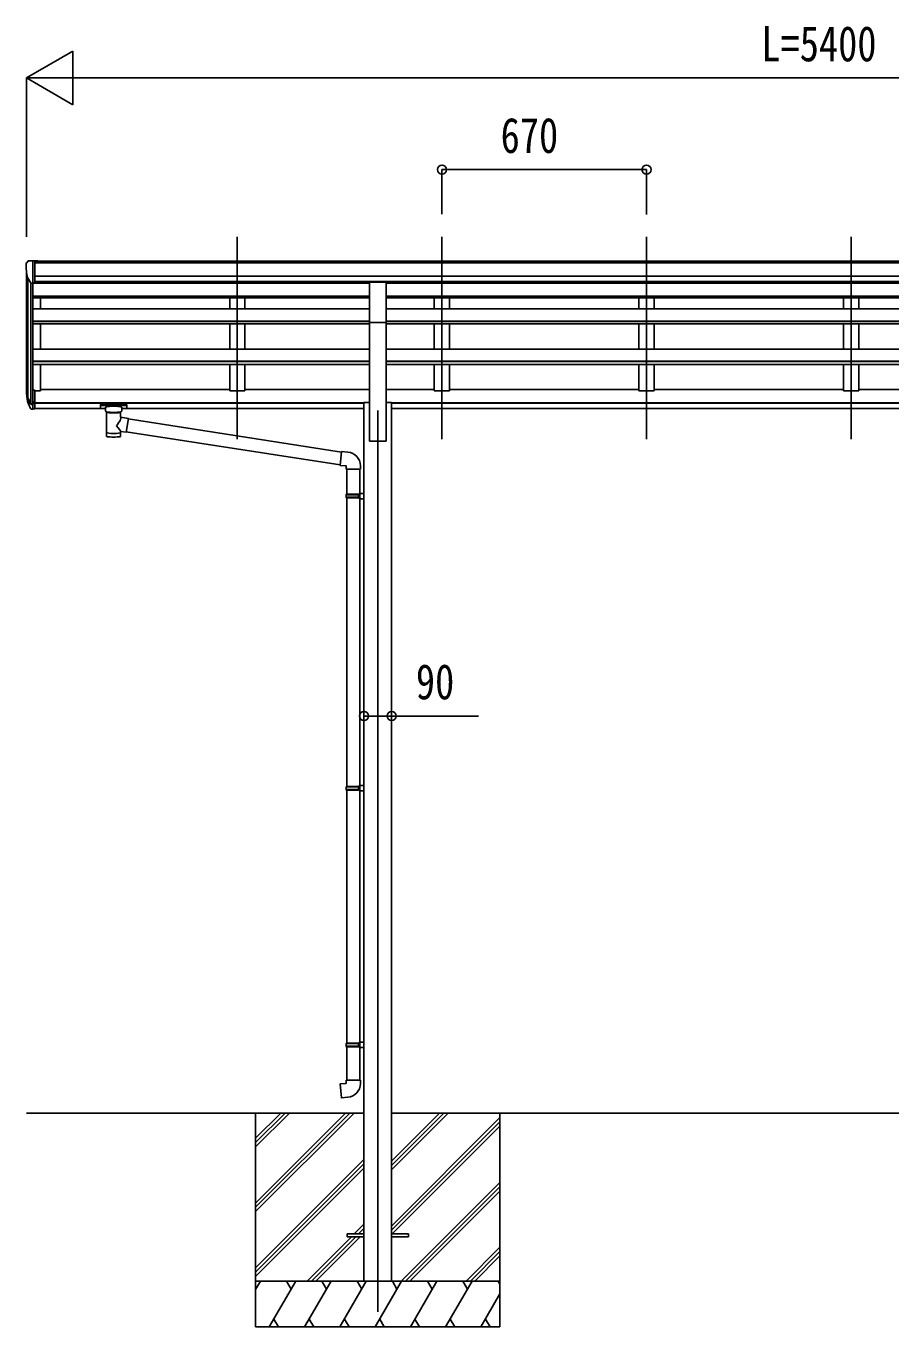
# Model space of a CAD drawing. Units: millimetres, scale not verified. Extents: x -14718 to 14718, y -10395 to 10395.
# Drawn here: x -2393 to 439, y -5538 to -1279 of the extents above; entities that cross this region are included whole.
import ezdxf
from ezdxf.enums import TextEntityAlignment as Align

# ---------------------------------------------------------------- set-up
doc = ezdxf.new("R2010")
doc.units = ezdxf.units.MM
doc.header["$LTSCALE"] = 50
for name, color, linetype in [('0-3_YKK_12', 2, 'Continuous'), ('0-4_YKK_13', 4, 'Continuous'), ('0-5_YKK_A1', 4, 'Continuous'), ('0-6_YKK_D', 6, 'Continuous')]:
    doc.layers.add(name, color=color, linetype=linetype)
doc.styles.add('ＭＳ ゴシック', font='')
doc.styles.get('ＭＳ ゴシック').set_extended_font_data('MS Gothic')

msp = doc.modelspace()

# ---------------------------------------------------------------- linework, layer by layer
at = {"layer": '0-3_YKK_12'}
for p, q in [((-1701.43, -2631.31), (-1701.43, -1968.79)), ((-1031.43, -2631.31), (-1031.43, -1968.79)), ((-361.43, -2631.31), (-361.43, -1968.79)), ((308.57, -2631.31), (308.57, -1968.79)), ((-1241.43, -2537.52), (-1241.43, -5487.52))]:
    msp.add_line(p, q, dxfattribs=at)
at = {"layer": '0-4_YKK_13'}
for p, q in [((-2393.43, -2056.72), (-2393.43, -2057.35)), ((-2386.52, -2047.91), (-2390.59, -2053.72)), ((-2383.43, -2047.35), (-2385.76, -2047.49)), ((-2383.43, -2047.35), (-2364.93, -2047.35)), ((-2371.43, -2120.33), (-2371.43, -2047.35)), ((-2364.93, -2047.35), (-2354.93, -2047.43)), ((-2364.93, -2119.33), (-2364.93, -2047.35)), ((-2354.93, -2048.95), (-2354.93, -2047.43)), ((-2379.05, -2118.52), (-2388.33, -2102.45)), ((-2371.43, -2120.33), (-2376.64, -2120.01)), ((-2364.93, -2119.33), (-2371.43, -2119.33)), ((-1268.93, -2117.58), (-1213.93, -2117.58)), ((-1268.93, -2249.29), (-1268.93, -2117.58)), ((-1213.93, -2249.29), (-1213.93, -2117.58)), ((-1268.93, -2249.29), (-1213.93, -2249.29)), ((-2389.04, -2496.86), (-2378.87, -2516.03)), ((-2377.86, -2514.78), (-2387.62, -2496.37)), ((-2371.43, -2470.82), (-2371.43, -2532.71)), ((-2364.93, -2470.82), (-2371.43, -2470.82)), ((-2364.93, -2509.13), (-2371.43, -2509.13)), ((-2364.93, -2470.82), (-2364.93, -2531.89)), ((-2386.45, -2513.72), (-2378.87, -2531.21)), ((-2371.43, -2515.53), (-2376.56, -2515.53)), ((-2371.43, -2517.53), (-2376.28, -2517.53)), ((-2371.43, -2532.71), (-2376.28, -2532.71)), ((-2364.93, -2514.53), (-2371.43, -2514.53)), ((-2364.93, -2531.89), (-2371.43, -2531.89)), ((-2149.93, -2518.98), (-2149.93, -2529.74)), ((-2149.93, -2519.17), (-2149.93, -2520.71)), ((-2147.93, -2518.31), (-2064.93, -2518.31)), ((-2147.93, -2520.49), (-2064.93, -2520.49)), ((-2147.93, -2530.4), (-2133.43, -2530.4)), ((-2133.43, -2537.21), (-2133.43, -2526.93)), ((-2129.33, -2541.71), (-2129.35, -2622)), ((-2083.53, -2559.28), (-2083.53, -2541.7)), ((-2079.43, -2537.21), (-2079.43, -2526.93)), ((-2079.43, -2530.4), (-2064.93, -2530.4)), ((-2062.93, -2518.98), (-2062.93, -2529.74)), ((-2058.31, -2563.19), (-2083.53, -2559.28)), ((-2058.31, -2563.19), (-2065.33, -2608.45)), ((-1360.72, -2673.48), (-2058.62, -2565.21)), ((-2083.51, -2622), (-2083.53, -2605.37)), ((-2083.53, -2605.63), (-2065.33, -2608.45)), ((-1364.39, -2715.41), (-2065.06, -2606.71)), ((-1339.71, -2673.29), (-1360.54, -2671.47)), ((-1298.63, -2729.04), (-1298.63, -2718.12)), ((-1344.63, -2729.04), (-1298.63, -2729.04)), ((-1342.63, -2729.04), (-1342.63, -2811.56)), ((-1300.63, -2729.04), (-1300.63, -2809)), ((-1302.63, -2809.06), (-1286.63, -2808.59)), ((-1302.63, -2811.06), (-1302.63, -2809.06)), ((-1286.63, -2808.59), (-1286.63, -2826.53)), ((-1344.63, -2813.56), (-1343.63, -2811.56)), ((-1344.63, -2813.56), (-1300.63, -2813.56)), ((-1344.63, -2813.56), (-1344.63, -2821.56)), ((-1344.63, -2821.56), (-1300.63, -2821.56)), ((-1344.63, -2821.56), (-1343.63, -2823.56)), ((-1343.63, -2811.56), (-1300.63, -2811.56)), ((-1343.63, -2823.56), (-1300.63, -2823.56)), ((-1342.63, -2823.56), (-1342.63, -3767.74)), ((-1305.11, -2813.56), (-1305.54, -2811.56)), ((-1302.63, -2811.06), (-1300.63, -2811.06)), ((-1302.63, -2826.06), (-1302.63, -2824.06)), ((-1302.63, -2826.06), (-1286.63, -2826.53)), ((-1300.63, -2826.12), (-1300.63, -3765.19)), ((-1344.63, -3769.74), (-1343.63, -3767.74)), ((-1344.63, -3769.74), (-1300.63, -3769.74)), ((-1344.63, -3769.74), (-1344.63, -3777.74)), ((-1344.63, -3777.74), (-1300.63, -3777.74)), ((-1344.63, -3777.74), (-1343.63, -3779.74)), ((-1343.63, -3767.74), (-1300.63, -3767.74)), ((-1343.63, -3779.74), (-1300.63, -3779.74)), ((-1342.63, -3779.74), (-1342.63, -4607.93)), ((-1305.11, -3769.74), (-1305.54, -3767.74)), ((-1302.63, -3765.24), (-1286.63, -3764.77)), ((-1302.63, -3767.24), (-1302.63, -3765.24)), ((-1302.63, -3767.24), (-1300.63, -3767.24)), ((-1302.63, -3782.24), (-1302.63, -3780.24)), ((-1302.63, -3782.24), (-1286.63, -3782.71)), ((-1300.63, -3782.3), (-1300.63, -4605.37)), ((-1286.63, -3764.77), (-1286.63, -3782.71)), ((-1344.63, -4609.93), (-1343.63, -4607.93)), ((-1344.63, -4609.93), (-1300.63, -4609.93)), ((-1344.63, -4609.93), (-1344.63, -4617.93)), ((-1344.63, -4617.93), (-1300.63, -4617.93)), ((-1344.63, -4617.93), (-1343.63, -4619.93)), ((-1343.63, -4607.93), (-1300.63, -4607.93)), ((-1343.63, -4619.93), (-1300.63, -4619.93)), ((-1342.63, -4619.93), (-1342.63, -4729.93)), ((-1305.11, -4609.93), (-1305.54, -4607.93)), ((-1302.63, -4605.43), (-1286.63, -4604.96)), ((-1302.63, -4607.43), (-1302.63, -4605.43)), ((-1302.63, -4607.43), (-1300.63, -4607.43)), ((-1302.63, -4622.43), (-1302.63, -4620.43)), ((-1302.63, -4622.43), (-1286.63, -4622.9)), ((-1300.63, -4622.49), (-1300.63, -4729.93)), ((-1286.63, -4604.96), (-1286.63, -4622.9)), ((-1344.63, -4729.93), (-1298.63, -4729.93)), ((-1344.63, -4739.93), (-1344.63, -4729.93)), ((-1298.63, -4729.93), (-1298.63, -4740.85)), ((-1341.43, -5233), (-1341.43, -5242)), ((-1341.43, -5233), (-1286.63, -5233)), ((-1196.23, -5233), (-1141.43, -5233)), ((-1141.43, -5233), (-1141.43, -5242)), ((-1341.43, -5242), (-1286.63, -5242)), ((-1196.23, -5242), (-1141.43, -5242))]:
    msp.add_line(p, q, dxfattribs=at)
for points in [[(-2149.93, -2518.98), (-2149.89, -2518.78), (-2149.81, -2518.65), (-2149.71, -2518.55), (-2149.61, -2518.49), (-2149.49, -2518.45), (-2149.2, -2518.38), (-2148.71, -2518.34), (-2148.16, -2518.32), (-2147.93, -2518.31)], [(-2149.93, -2529.74), (-2149.89, -2529.93), (-2149.81, -2530.07), (-2149.71, -2530.16), (-2149.61, -2530.22), (-2149.49, -2530.27), (-2149.2, -2530.33), (-2148.71, -2530.38), (-2148.16, -2530.4), (-2147.93, -2530.4)], [(-2133.39, -2537.15), (-2133.42, -2537.51), (-2133.17, -2538.47), (-2132.65, -2539.35), (-2131.84, -2540.19), (-2130.73, -2540.99), (-2129.33, -2541.71)], [(-2083.53, -2541.7), (-2083.3, -2541.61), (-2081.94, -2540.87), (-2080.83, -2540.02), (-2080.07, -2539.16), (-2079.61, -2538.26), (-2079.44, -2537.37)], [(-2064.93, -2518.31), (-2064.58, -2518.32), (-2064.05, -2518.34), (-2063.6, -2518.4), (-2063.29, -2518.47), (-2063.12, -2518.57), (-2063.01, -2518.71), (-2062.94, -2518.89), (-2062.93, -2518.98)], [(-2064.93, -2530.4), (-2064.58, -2530.4), (-2064.05, -2530.37), (-2063.6, -2530.32), (-2063.29, -2530.24), (-2063.12, -2530.15), (-2063.01, -2530.01), (-2062.94, -2529.83), (-2062.93, -2529.74)], [(-1360.54, -2671.47), (-1364.55, -2717.29), (-1344.63, -2719.04), (-1344.63, -2729.04)], [(-1305.11, -2813.56), (-1305.11, -2821.56), (-1305.54, -2823.56)], [(-1302.63, -2824.06), (-1300.63, -2824.06), (-1300.63, -2811.06)], [(-1305.11, -3769.74), (-1305.11, -3777.74), (-1305.54, -3779.74)], [(-1302.63, -3780.24), (-1300.63, -3780.24), (-1300.63, -3767.24)], [(-1305.11, -4609.93), (-1305.11, -4617.93), (-1305.54, -4619.93)], [(-1302.63, -4620.43), (-1300.63, -4620.43), (-1300.63, -4607.43)], [(-1339.71, -4785.68), (-1360.54, -4787.5), (-1364.55, -4741.68), (-1344.63, -4739.93)]]:
    msp.add_lwpolyline(points, dxfattribs=at)
for centre, radius, start, end in [((-2390.43, -2056.72), 3, 93, 180), ((-2191.43, -2057.35), 202, 180, 192.90261), ((-2385.7, -2048.49), 1, 93.5, 145), ((-2376.46, -2117.02), 3, 210, 266.5), ((-2302.77, -2474.69), 89.07, 174.49576, 194.41188), ((-2303.48, -2470.42), 88.05, 177.22392, 197.21071), ((-2258.21, -2477.64), 133.22, 183.27987, 195.71302), ((-2376.28, -2514.53), 3, 210, 270), ((-2376.28, -2529.71), 3, 210, 270), ((-2376.56, -2514.03), 1.5, 210, 270), ((-1343.63, -2718.12), 45, 0, 85), ((-1343.63, -4740.85), 45, 275, 0)]:
    msp.add_arc(centre, radius, start, end, dxfattribs=at)
for centre, major_axis, ratio, start_param, end_param in [((-2147.93, -2520.71), (2, 0), 0.109601, 1.5707963, 3.1415927), ((-2106.43, -2526.93), (27, 0), 0.122176, 6.2831853, 9.424778), ((-2106.42, -2542.16), (-22.91, 0.42), 0.072511, 0.0008029, 1.5715993), ((-2106.42, -2543.79), (-22.91, 0.42), 0.072511, 0.0008029, 1.5715993), ((-2106.44, -2542.16), (22.92, 0.42), 0.07247, 4.71158, 6.2823764), ((-2106.44, -2543.79), (22.92, 0.42), 0.07247, 4.71158, 6.2823764), ((-2095.43, -2537.21), (16, 0), 0.361356, 6.2636979, 6.2831853), ((-2064.93, -2520.71), (2, 0), 0.109601, 0, 1.5707963), ((-2106.43, -2585.82), (-22.81, -26.62), 0.234429, 1.6855472, 3.1268519), ((-2103.87, -2583.18), (20.32, -22.25), 0.045535, 0.0389954, 1.3075346), ((-2106.43, -2622), (22.92, 0), 0.101955, 3.1415499, 6.2833984), ((-2106.43, -2609.56), (22.91, 0), 0.122865, 3.1415927, 6.2831853)]:
    msp.add_ellipse(centre, major_axis=major_axis, ratio=ratio, start_param=start_param, end_param=end_param, dxfattribs=at)
at = {"layer": '0-5_YKK_A1'}
for p, q in [((-2391.43, -2474.68), (-2391.43, -2085.7)), ((-2364.93, -2048.95), (2982.07, -2048.95)), ((-2364.93, -2054.3), (2982.07, -2054.3)), ((-2387.15, -2104.5), (-2387.15, -2497.26)), ((-2377.43, -2119.85), (-2377.43, -2515.26)), ((-2371.43, -2120.33), (-2371.43, -2470.82)), ((-2371.43, -2120.87), (-1268.93, -2120.87)), ((-2364.93, -2097.83), (2982.07, -2097.83)), ((-2364.93, -2115.5), (2982.07, -2115.5)), ((-2364.93, -2117.87), (-1268.93, -2117.87)), ((-2346.43, -2120.87), (-2346.43, -2117.87)), ((-1726.43, -2117.95), (-1726.43, -2120.26)), ((-1676.43, -2117.95), (-1676.43, -2120.26)), ((1831.07, -2117.87), (-1213.93, -2117.87)), ((1831.07, -2120.87), (-1213.93, -2120.87)), ((-1056.43, -2117.95), (-1056.43, -2120.26)), ((-1006.43, -2117.95), (-1006.43, -2120.26)), ((-386.43, -2117.95), (-386.43, -2120.79)), ((-336.43, -2117.95), (-336.43, -2120.79)), ((283.57, -2117.87), (283.57, -2120.87)), ((333.57, -2117.87), (333.57, -2120.87)), ((-1268.93, -2163.03), (-2371.43, -2163.03)), ((-1268.93, -2164.42), (-2371.43, -2164.42)), ((-1268.93, -2168.2), (-2371.43, -2168.2)), ((-2346.43, -2204.27), (-2346.43, -2168.2)), ((-1726.43, -2168.2), (-1726.43, -2204.27)), ((-1676.43, -2168.2), (-1676.43, -2204.27)), ((1831.07, -2163.03), (-1213.93, -2163.03)), ((1831.07, -2164.42), (-1213.93, -2164.42)), ((1831.07, -2168.2), (-1213.93, -2168.2)), ((-1056.43, -2168.2), (-1056.43, -2204.27)), ((-1006.43, -2168.2), (-1006.43, -2204.27)), ((-386.43, -2168.2), (-386.43, -2204.27)), ((-336.43, -2168.2), (-336.43, -2204.27)), ((283.57, -2168.2), (283.57, -2204.27)), ((333.57, -2168.2), (333.57, -2204.27)), ((-1268.93, -2204.27), (-2371.43, -2204.27)), ((1831.07, -2204.27), (-1213.93, -2204.27)), ((-1268.93, -2245.01), (-2371.43, -2245.01)), ((-1268.93, -2246.49), (-2371.43, -2246.49)), ((-1268.93, -2253.28), (-2371.43, -2253.28)), ((-2346.43, -2336.63), (-2346.43, -2253.28)), ((-1726.43, -2253.28), (-1726.43, -2336.33)), ((-1676.43, -2253.28), (-1676.43, -2336.33)), ((-1268.93, -2637.52), (-1268.93, -2249.29)), ((1831.07, -2245.01), (-1213.93, -2245.01)), ((1831.07, -2246.49), (-1213.93, -2246.49)), ((-1213.93, -2637.52), (-1213.93, -2249.29)), ((1831.07, -2253.28), (-1213.93, -2253.28)), ((-1056.43, -2253.28), (-1056.43, -2336.33)), ((-1006.43, -2253.28), (-1006.43, -2336.33)), ((-386.43, -2253.28), (-386.43, -2336.33)), ((-336.43, -2253.28), (-336.43, -2336.33)), ((283.57, -2253.28), (283.57, -2336.63)), ((333.57, -2253.28), (333.57, -2336.63)), ((-2371.43, -2336.63), (-1268.93, -2336.63)), ((-1213.93, -2336.63), (1831.07, -2336.63)), ((-1268.93, -2375.85), (-2371.43, -2375.85)), ((-1268.93, -2377.32), (-2371.43, -2377.32)), ((1831.07, -2375.85), (-1213.93, -2375.85)), ((1831.07, -2377.32), (-1213.93, -2377.32)), ((-1268.93, -2386.98), (-2371.43, -2386.98)), ((-2346.43, -2473.05), (-2346.43, -2386.98)), ((-1726.43, -2386.81), (-1726.43, -2473.05)), ((-1676.43, -2386.81), (-1676.43, -2473.05)), ((1831.07, -2386.98), (-1213.93, -2386.98)), ((-1056.43, -2386.81), (-1056.43, -2473.05)), ((-1006.43, -2386.81), (-1006.43, -2473.05)), ((-386.43, -2386.81), (-386.43, -2473.05)), ((-336.43, -2386.81), (-336.43, -2473.05)), ((283.57, -2386.81), (283.57, -2473.05)), ((333.57, -2386.81), (333.57, -2473.05)), ((-2346.43, -2468.23), (-1726.43, -2468.23)), ((-1676.43, -2468.23), (-1268.93, -2468.23)), ((-1213.93, -2468.23), (-1056.43, -2468.23)), ((-1006.43, -2468.23), (-386.43, -2468.23)), ((-336.43, -2468.23), (283.57, -2468.23)), ((333.57, -2468.23), (953.57, -2468.23)), ((-2346.43, -2473.03), (-2364.93, -2473.03)), ((-2364.93, -2512.54), (-1286.63, -2512.54)), ((-1676.43, -2473.03), (-1726.43, -2473.03)), ((-1286.63, -2511.14), (-1286.63, -5387.5)), ((-1286.63, -2511.14), (-1268.93, -2511.14)), ((-1213.93, -2511.14), (-1196.23, -2511.14)), ((-1196.23, -2511.14), (-1196.23, -5387.52)), ((-1196.23, -2512.54), (1813.37, -2512.54)), ((-1006.43, -2473.03), (-1056.43, -2473.03)), ((-336.43, -2473.03), (-386.43, -2473.03)), ((333.57, -2473.03), (283.57, -2473.03)), ((-2364.93, -2513.92), (-1286.63, -2513.92)), ((-2364.93, -2531.09), (-2133.43, -2531.09)), ((-2079.43, -2531.09), (-1286.63, -2531.09)), ((-1196.23, -2513.92), (1813.37, -2513.92)), ((-1196.23, -2531.09), (1813.37, -2531.09)), ((-1268.93, -2637.52), (-1213.93, -2637.52)), ((-2391.43, -4837.5), (-1286.63, -4837.5)), ((-1641.43, -4837.5), (-1641.43, -5537.5)), ((-1641.43, -5131.68), (-1347.25, -4837.5)), ((-1641.43, -5145.82), (-1333.11, -4837.5)), ((-1641.43, -5159.96), (-1318.97, -4837.5)), ((-1641.43, -4947.83), (-1531.1, -4837.5)), ((-1641.43, -4933.69), (-1545.24, -4837.5)), ((-1641.43, -4919.55), (-1559.38, -4837.5)), ((-1196.23, -4837.5), (1813.37, -4837.5)), ((-1196.23, -5023.13), (-1010.6, -4837.5)), ((-1196.23, -5008.99), (-1024.74, -4837.5)), ((-1196.23, -4994.85), (-1038.88, -4837.5)), ((-1196.23, -5206.98), (-841.43, -4852.18)), ((-841.43, -4837.5), (-841.43, -5537.5)), ((-1196.23, -5221.12), (-841.43, -4866.32)), ((-1193.97, -5233), (-841.43, -4880.46)), ((-1641.43, -5343.81), (-1286.63, -4989.01)), ((-1641.43, -5357.95), (-1286.63, -5003.15)), ((-1641.43, -5372.09), (-1286.63, -5017.29)), ((-1164.62, -5387.5), (-841.43, -5064.31)), ((-1150.48, -5387.5), (-841.43, -5078.45)), ((-1136.34, -5387.5), (-841.43, -5092.59)), ((-1318.49, -5233), (-1286.63, -5201.14)), ((-1304.35, -5233), (-1286.63, -5215.28)), ((-1290.2, -5233), (-1286.63, -5229.43)), ((-1472.99, -5387.5), (-1327.49, -5242)), ((-1458.85, -5387.5), (-1313.35, -5242)), ((-1444.7, -5387.5), (-1299.2, -5242)), ((-952.49, -5387.5), (-841.43, -5276.44)), ((-938.35, -5387.5), (-841.43, -5290.58)), ((-924.2, -5387.5), (-841.43, -5304.73)), ((-841.43, -5387.5), (-1641.43, -5387.5)), ((-1641.43, -5415), (-1625.55, -5387.5)), ((-1596.68, -5537.5), (-1510.08, -5387.5)), ((-1525.08, -5413.48), (-1540.08, -5387.5)), ((-1481.21, -5537.5), (-1394.61, -5387.5)), ((-1409.61, -5413.48), (-1424.61, -5387.5)), ((-1365.74, -5537.5), (-1279.14, -5387.5)), ((-1294.14, -5413.48), (-1309.14, -5387.5)), ((-1250.27, -5537.5), (-1163.67, -5387.5)), ((-1178.67, -5413.48), (-1193.67, -5387.5)), ((-1134.8, -5537.5), (-1048.2, -5387.5)), ((-1063.2, -5413.48), (-1078.2, -5387.5)), ((-1019.33, -5537.5), (-932.73, -5387.5)), ((-962.73, -5387.5), (-947.73, -5413.48)), ((-847.26, -5387.5), (-841.43, -5397.6)), ((-1640.55, -5413.48), (-1641.43, -5411.96)), ((-903.86, -5537.5), (-841.43, -5429.36)), ((-1581.69, -5511.52), (-1566.69, -5537.5)), ((-1466.21, -5511.52), (-1451.22, -5537.5)), ((-1350.74, -5511.52), (-1335.74, -5537.5)), ((-1235.27, -5511.52), (-1220.27, -5537.5)), ((-1119.8, -5511.52), (-1104.81, -5537.5)), ((-1004.33, -5511.52), (-989.34, -5537.5)), ((-888.86, -5511.52), (-873.87, -5537.5)), ((-1641.43, -5537.5), (-841.43, -5537.5))]:
    msp.add_line(p, q, dxfattribs=at)
at = {"layer": '0-6_YKK_D'}
for p, q in [((-2391.43, -1448.95), (-2239.88, -1361.45)), ((-2239.88, -1536.45), (-2239.88, -1361.45)), ((-2391.43, -1968.79), (-2391.43, -1447.95)), ((-2391.43, -1448.95), (-2239.88, -1536.45)), ((-2391.43, -1448.95), (-2088.32, -1448.95)), ((-2216.43, -1448.95), (2833.57, -1448.95)), ((-1031.43, -1894.79), (-1031.43, -1747.95)), ((-1031.43, -1748.95), (-361.43, -1748.95)), ((-361.43, -1895.79), (-361.43, -1747.95))]:
    msp.add_line(p, q, dxfattribs=at)
msp.add_lwpolyline([(-1286.63, -3537.5), (-1196.23, -3537.5), (-911.93, -3537.5)], dxfattribs=at)
for centre in [(-1031.43, -1748.95), (-361.43, -1748.95), (-1286.63, -3537.5), (-1196.23, -3537.5)]:
    msp.add_circle(centre, 14.88, dxfattribs=at)

# ---------------------------------------------------------------- texts
at = {"layer": '0-6_YKK_D', "style": 'ＭＳ ゴシック', "width": 0.8}
for s, p in [('L=5400', (14.57, -1428.95)), ('670', (-839.23, -1728.95)), ('90', (-1116.73, -3517.5))]:
    msp.add_text(s, height=115.5, dxfattribs=at).set_placement(p, align=Align.BOTTOM_LEFT)

doc.saveas('drawing.dxf')
